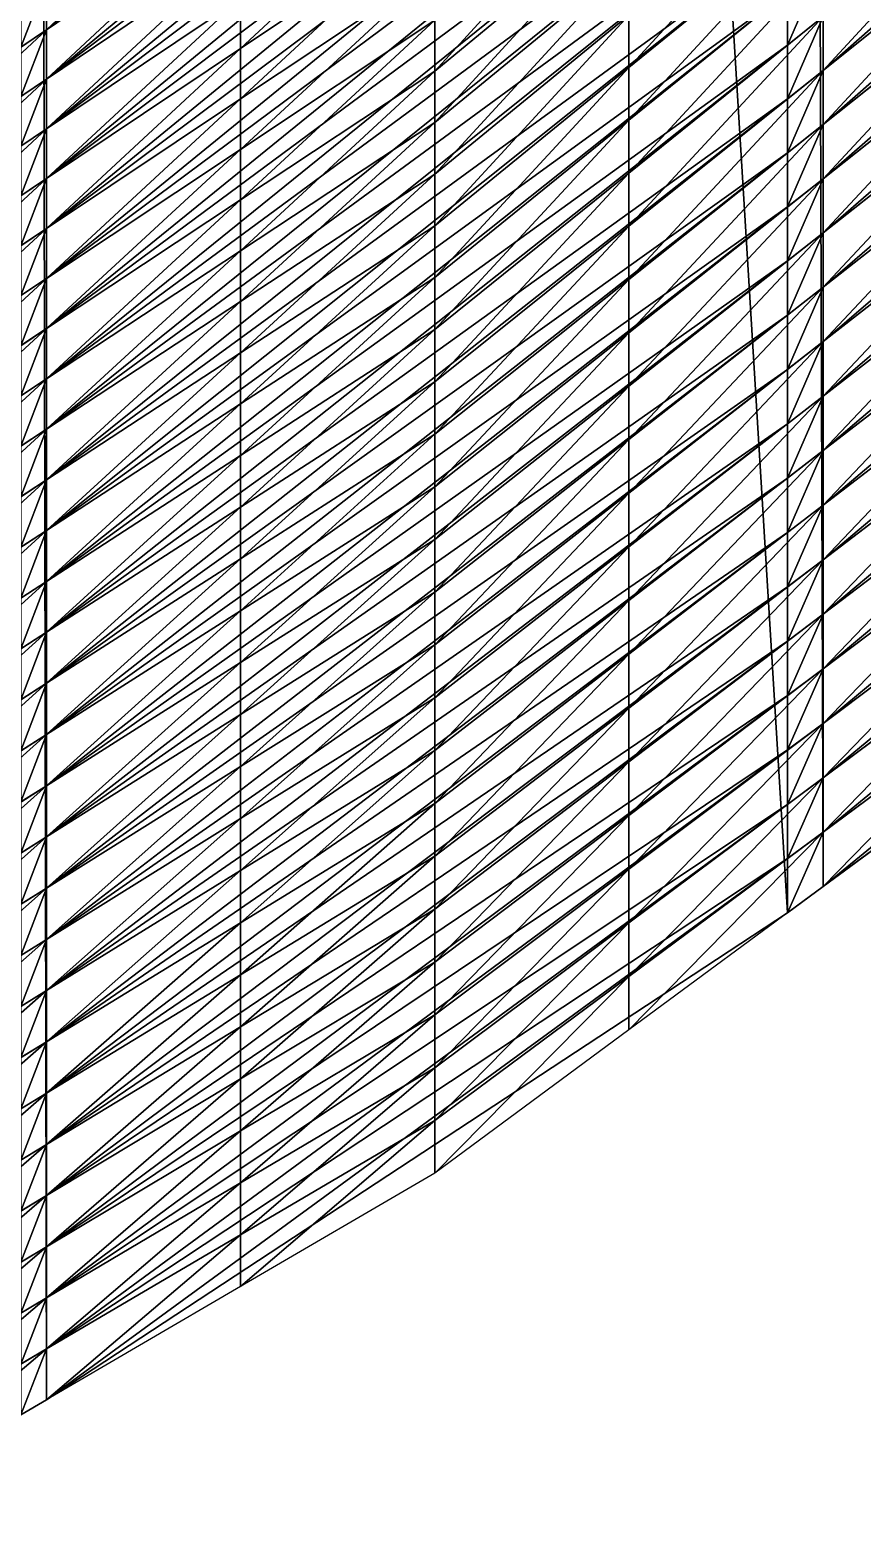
# Model space of a CAD drawing. Header units: metres. Extents: x -3 to 177, y -14 to 14.
# Drawn here: x 167.139 to 168.292, y -8.875 to -6.821 of the extents above; entities that cross this region are included whole.
import ezdxf

# ---------------------------------------------------------------- set-up
doc = ezdxf.new("R2010")
doc.units = ezdxf.units.M
doc.layers.add('FORE_PEAK', color=7, linetype='Continuous', true_color=0x74a6a7)
doc.layers.add('HULL', color=7, linetype='Continuous', true_color=0x528ba5)

msp = doc.modelspace()

# ---------------------------------------------------------------- linework, layer by layer
at = {"layer": 'FORE_PEAK'}
for points in [[(167.1269, 8.7388, 14.8237), (167.1269, -8.7388, 14.8237), (167.1625, -8.718, 14.8245)], [(167.1269, 8.7388, 14.8237), (167.1625, -8.718, 14.8245), (167.1625, 8.718, 14.8245)], [(167.1625, 8.718, 14.8245), (167.1625, -8.718, 14.8245), (168.1884, -8.0435, 14.8513)], [(167.1625, 8.718, 14.8245), (168.1884, -8.0435, 14.8513), (168.1884, 8.0435, 14.8513)], [(168.1884, 8.0435, 14.8513), (168.1884, -8.0435, 14.8513), (168.2375, -8.0072, 14.8527)], [(168.1884, 8.0435, 14.8513), (168.2375, -8.0072, 14.8527), (168.2375, 8.0072, 14.8527)], [(168.2375, 8.0072, 14.8527), (168.2375, -8.0072, 14.8527), (169.2498, -7.26, 14.8824)], [(168.2375, 8.0072, 14.8527), (169.2498, -7.26, 14.8824), (169.2498, 7.26, 14.8824)], [(167.1625, -6.8209, 11.2741), (167.1625, -6.7525, 11.1416), (168.1884, -5.9673, 11.3196)], [(167.1625, -6.8209, 11.2741), (168.1884, -5.9673, 11.3196), (168.1884, -6.0395, 11.4469)], [(168.2375, -6.8773, 12.9732), (168.2375, -6.8027, 12.8475), (169.2498, -5.9865, 12.9641)], [(168.2375, -6.8773, 12.9732), (169.2498, -5.9865, 12.9641), (169.2498, -6.0654, 13.0844)], [(167.1625, -6.8895, 11.4065), (167.1625, -6.8209, 11.2741), (168.1884, -6.0395, 11.4469)], [(167.1625, -6.8895, 11.4065), (168.1884, -6.0395, 11.4469), (168.1884, -6.1117, 11.5741)], [(168.2375, -6.9521, 13.0989), (168.2375, -6.8773, 12.9732), (169.2498, -6.0654, 13.0844)], [(168.2375, -6.9521, 13.0989), (169.2498, -6.0654, 13.0844), (169.2498, -6.1444, 13.2048)], [(167.1625, -6.9582, 11.5389), (167.1625, -6.8895, 11.4065), (168.1884, -6.1117, 11.5741)], [(167.1625, -6.9582, 11.5389), (168.1884, -6.1117, 11.5741), (168.1884, -6.184, 11.7013)], [(168.2375, -7.0271, 13.2244), (168.2375, -6.9521, 13.0989), (169.2498, -6.1444, 13.2048)], [(168.2375, -7.0271, 13.2244), (169.2498, -6.1444, 13.2048), (169.2498, -6.2235, 13.325)], [(167.1625, -7.027, 11.6712), (167.1625, -6.9582, 11.5389), (168.1884, -6.184, 11.7013)], [(167.1625, -7.027, 11.6712), (168.1884, -6.184, 11.7013), (168.1884, -6.2563, 11.8285)], [(168.2375, -7.1022, 13.3498), (168.2375, -7.0271, 13.2244), (169.2498, -6.2235, 13.325)], [(168.2375, -7.1022, 13.3498), (169.2498, -6.2235, 13.325), (169.2498, -6.303, 13.445)], [(167.1625, -7.0961, 11.8033), (167.1625, -7.027, 11.6712), (168.1884, -6.2563, 11.8285)], [(167.1625, -7.0961, 11.8033), (168.1884, -6.2563, 11.8285), (168.1884, -6.3288, 11.9556)], [(168.2375, -7.1774, 13.4752), (168.2375, -7.1022, 13.3498), (169.2498, -6.303, 13.445)], [(168.2375, -7.1774, 13.4752), (169.2498, -6.303, 13.445), (169.2498, -6.3824, 13.5649)], [(167.1625, -7.1653, 11.9355), (167.1625, -7.0961, 11.8033), (168.1884, -6.3288, 11.9556)], [(167.1625, -7.1653, 11.9355), (168.1884, -6.3288, 11.9556), (168.1884, -6.4014, 12.0826)], [(168.2375, -7.2527, 13.6005), (168.2375, -7.1774, 13.4752), (169.2498, -6.3824, 13.5649)], [(168.2375, -7.2527, 13.6005), (169.2498, -6.3824, 13.5649), (169.2498, -6.462, 13.6849)], [(167.1625, -7.2347, 12.0674), (167.1625, -7.1653, 11.9355), (168.1884, -6.4014, 12.0826)], [(167.1625, -7.2347, 12.0674), (168.1884, -6.4014, 12.0826), (168.1884, -6.4743, 12.2095)], [(168.2375, -7.3282, 13.7257), (168.2375, -7.2527, 13.6005), (169.2498, -6.462, 13.6849)], [(168.2375, -7.3282, 13.7257), (169.2498, -6.462, 13.6849), (169.2498, -6.5417, 13.8047)], [(167.1625, -7.3043, 12.1993), (167.1625, -7.2347, 12.0674), (168.1884, -6.4743, 12.2095)], [(167.1625, -7.3043, 12.1993), (168.1884, -6.4743, 12.2095), (168.1884, -6.5473, 12.3363)], [(167.1625, -7.374, 12.3311), (167.1625, -7.3043, 12.1993), (168.1884, -6.5473, 12.3363)], [(167.1625, -7.374, 12.3311), (168.1884, -6.5473, 12.3363), (168.1884, -6.6207, 12.4629)], [(168.2375, -7.4036, 13.8509), (168.2375, -7.3282, 13.7257), (169.2498, -6.5417, 13.8047)], [(168.2375, -7.4036, 13.8509), (169.2498, -6.5417, 13.8047), (169.2498, -6.6215, 13.9245)], [(167.1625, -7.4441, 12.4628), (167.1625, -7.374, 12.3311), (168.1884, -6.6207, 12.4629)], [(167.1625, -7.4441, 12.4628), (168.1884, -6.6207, 12.4629), (168.1884, -6.6944, 12.5893)], [(168.2375, -7.4791, 13.9761), (168.2375, -7.4036, 13.8509), (169.2498, -6.6215, 13.9245)], [(168.2375, -7.4791, 13.9761), (169.2498, -6.6215, 13.9245), (169.2498, -6.7013, 14.0442)], [(167.1625, -7.5142, 12.5944), (167.1625, -7.4441, 12.4628), (168.1884, -6.6944, 12.5893)], [(167.1625, -7.5142, 12.5944), (168.1884, -6.6944, 12.5893), (168.1884, -6.7682, 12.7157)], [(168.2375, -7.5547, 14.1013), (168.2375, -7.4791, 13.9761), (169.2498, -6.7013, 14.0442)], [(168.2375, -7.5547, 14.1013), (169.2498, -6.7013, 14.0442), (169.2498, -6.7812, 14.1639)], [(168.1884, -6.8423, 12.8418), (168.1884, -6.7682, 12.7157), (168.2375, -6.7283, 12.7216)], [(168.1884, -6.8423, 12.8418), (168.2375, -6.7283, 12.7216), (168.2375, -6.8027, 12.8475)], [(167.1269, -6.845, 11.2683), (167.1269, -6.7767, 11.1356), (167.1625, -6.7525, 11.1416)], [(167.1269, -6.845, 11.2683), (167.1625, -6.7525, 11.1416), (167.1625, -6.8209, 11.2741)], [(167.1625, -7.5846, 12.7258), (167.1625, -7.5142, 12.5944), (168.1884, -6.7682, 12.7157)], [(167.1625, -7.5846, 12.7258), (168.1884, -6.7682, 12.7157), (168.1884, -6.8423, 12.8418)], [(168.2375, -7.6302, 14.2265), (168.2375, -7.5547, 14.1013), (169.2498, -6.7812, 14.1639)], [(168.2375, -7.6302, 14.2265), (169.2498, -6.7812, 14.1639), (169.2498, -6.8611, 14.2836)], [(168.1884, -6.9167, 12.9678), (168.1884, -6.8423, 12.8418), (168.2375, -6.8027, 12.8475)], [(168.1884, -6.9167, 12.9678), (168.2375, -6.8027, 12.8475), (168.2375, -6.8773, 12.9732)], [(167.1269, -6.9135, 11.4009), (167.1269, -6.845, 11.2683), (167.1625, -6.8209, 11.2741)], [(167.1269, -6.9135, 11.4009), (167.1625, -6.8209, 11.2741), (167.1625, -6.8895, 11.4065)], [(167.1625, -7.6551, 12.8572), (167.1625, -7.5846, 12.7258), (168.1884, -6.8423, 12.8418)], [(167.1625, -7.6551, 12.8572), (168.1884, -6.8423, 12.8418), (168.1884, -6.9167, 12.9678)], [(168.2375, -7.7057, 14.3517), (168.2375, -7.6302, 14.2265), (169.2498, -6.8611, 14.2836)], [(168.2375, -7.7057, 14.3517), (169.2498, -6.8611, 14.2836), (169.2498, -6.941, 14.4033)], [(168.1884, -6.9913, 13.0937), (168.1884, -6.9167, 12.9678), (168.2375, -6.8773, 12.9732)], [(168.1884, -6.9913, 13.0937), (168.2375, -6.8773, 12.9732), (168.2375, -6.9521, 13.0989)], [(167.1269, -6.9821, 11.5334), (167.1269, -6.9135, 11.4009), (167.1625, -6.8895, 11.4065)], [(167.1269, -6.9821, 11.5334), (167.1625, -6.8895, 11.4065), (167.1625, -6.9582, 11.5389)], [(167.1625, -7.7258, 12.9885), (167.1625, -7.6551, 12.8572), (168.1884, -6.9167, 12.9678)], [(167.1625, -7.7258, 12.9885), (168.1884, -6.9167, 12.9678), (168.1884, -6.9913, 13.0937)], [(168.2375, -7.7812, 14.4769), (168.2375, -7.7057, 14.3517), (169.2498, -6.941, 14.4033)], [(168.2375, -7.7812, 14.4769), (169.2498, -6.941, 14.4033), (169.2498, -7.0209, 14.523)], [(167.1269, -7.0509, 11.6658), (167.1269, -6.9821, 11.5334), (167.1625, -6.9582, 11.5389)], [(167.1269, -7.0509, 11.6658), (167.1625, -6.9582, 11.5389), (167.1625, -7.027, 11.6712)], [(168.1884, -7.0661, 13.2195), (168.1884, -6.9913, 13.0937), (168.2375, -6.9521, 13.0989)], [(168.1884, -7.0661, 13.2195), (168.2375, -6.9521, 13.0989), (168.2375, -7.0271, 13.2244)], [(167.1625, -7.7967, 13.1196), (167.1625, -7.7258, 12.9885), (168.1884, -6.9913, 13.0937)], [(167.1625, -7.7967, 13.1196), (168.1884, -6.9913, 13.0937), (168.1884, -7.0661, 13.2195)], [(168.2375, -7.8567, 14.6021), (168.2375, -7.7812, 14.4769), (169.2498, -7.0209, 14.523)], [(168.2375, -7.8567, 14.6021), (169.2498, -7.0209, 14.523), (169.2498, -7.1008, 14.6427)], [(167.1269, -7.1199, 11.7982), (167.1269, -7.0509, 11.6658), (167.1625, -7.027, 11.6712)], [(167.1269, -7.1199, 11.7982), (167.1625, -7.027, 11.6712), (167.1625, -7.0961, 11.8033)], [(168.1884, -7.141, 13.3452), (168.1884, -7.0661, 13.2195), (168.2375, -7.0271, 13.2244)], [(168.1884, -7.141, 13.3452), (168.2375, -7.0271, 13.2244), (168.2375, -7.1022, 13.3498)], [(167.1625, -7.8676, 13.2508), (167.1625, -7.7967, 13.1196), (168.1884, -7.0661, 13.2195)], [(167.1625, -7.8676, 13.2508), (168.1884, -7.0661, 13.2195), (168.1884, -7.141, 13.3452)], [(167.1269, -7.189, 11.9305), (167.1269, -7.1199, 11.7982), (167.1625, -7.0961, 11.8033)], [(167.1269, -7.189, 11.9305), (167.1625, -7.0961, 11.8033), (167.1625, -7.1653, 11.9355)], [(168.1884, -7.216, 13.4708), (168.1884, -7.141, 13.3452), (168.2375, -7.1022, 13.3498)], [(168.1884, -7.216, 13.4708), (168.2375, -7.1022, 13.3498), (168.2375, -7.1774, 13.4752)], [(168.2375, -7.932, 14.7274), (168.2375, -7.8567, 14.6021), (169.2498, -7.1008, 14.6427)], [(168.2375, -7.932, 14.7274), (169.2498, -7.1008, 14.6427), (169.2498, -7.1804, 14.7625)], [(167.1625, -7.9384, 13.382), (167.1625, -7.8676, 13.2508), (168.1884, -7.141, 13.3452)], [(167.1625, -7.9384, 13.382), (168.1884, -7.141, 13.3452), (168.1884, -7.216, 13.4708)], [(167.1269, -7.2583, 12.0626), (167.1269, -7.189, 11.9305), (167.1625, -7.1653, 11.9355)], [(167.1269, -7.2583, 12.0626), (167.1625, -7.1653, 11.9355), (167.1625, -7.2347, 12.0674)], [(168.1884, -7.2911, 13.5964), (168.1884, -7.216, 13.4708), (168.2375, -7.1774, 13.4752)], [(168.1884, -7.2911, 13.5964), (168.2375, -7.1774, 13.4752), (168.2375, -7.2527, 13.6005)], [(168.2375, -8.0072, 14.8527), (168.2375, -7.932, 14.7274), (169.2498, -7.1804, 14.7625)], [(168.2375, -8.0072, 14.8527), (169.2498, -7.1804, 14.7625), (169.2498, -7.26, 14.8824)], [(167.1625, -8.0094, 13.5131), (167.1625, -7.9384, 13.382), (168.1884, -7.216, 13.4708)], [(167.1625, -8.0094, 13.5131), (168.1884, -7.216, 13.4708), (168.1884, -7.2911, 13.5964)], [(167.1269, -7.3278, 12.1947), (167.1269, -7.2583, 12.0626), (167.1625, -7.2347, 12.0674)], [(167.1269, -7.3278, 12.1947), (167.1625, -7.2347, 12.0674), (167.1625, -7.3043, 12.1993)], [(168.1884, -7.3663, 13.7219), (168.1884, -7.2911, 13.5964), (168.2375, -7.2527, 13.6005)], [(168.1884, -7.3663, 13.7219), (168.2375, -7.2527, 13.6005), (168.2375, -7.3282, 13.7257)], [(167.1625, -8.0803, 13.6442), (167.1625, -8.0094, 13.5131), (168.1884, -7.2911, 13.5964)], [(167.1625, -8.0803, 13.6442), (168.1884, -7.2911, 13.5964), (168.1884, -7.3663, 13.7219)], [(167.1269, -7.3975, 12.3266), (167.1269, -7.3278, 12.1947), (167.1625, -7.3043, 12.1993)], [(167.1269, -7.3975, 12.3266), (167.1625, -7.3043, 12.1993), (167.1625, -7.374, 12.3311)], [(168.1884, -7.4416, 13.8474), (168.1884, -7.3663, 13.7219), (168.2375, -7.3282, 13.7257)], [(168.1884, -7.4416, 13.8474), (168.2375, -7.3282, 13.7257), (168.2375, -7.4036, 13.8509)], [(167.1269, -7.4674, 12.4584), (167.1269, -7.3975, 12.3266), (167.1625, -7.374, 12.3311)], [(167.1269, -7.4674, 12.4584), (167.1625, -7.374, 12.3311), (167.1625, -7.4441, 12.4628)], [(167.1625, -8.1513, 13.7752), (167.1625, -8.0803, 13.6442), (168.1884, -7.3663, 13.7219)], [(167.1625, -8.1513, 13.7752), (168.1884, -7.3663, 13.7219), (168.1884, -7.4416, 13.8474)], [(168.1884, -7.5169, 13.9728), (168.1884, -7.4416, 13.8474), (168.2375, -7.4036, 13.8509)], [(168.1884, -7.5169, 13.9728), (168.2375, -7.4036, 13.8509), (168.2375, -7.4791, 13.9761)], [(167.1269, -7.5373, 12.5903), (167.1269, -7.4674, 12.4584), (167.1625, -7.4441, 12.4628)], [(167.1269, -7.5373, 12.5903), (167.1625, -7.4441, 12.4628), (167.1625, -7.5142, 12.5944)], [(167.1625, -8.2223, 13.9063), (167.1625, -8.1513, 13.7752), (168.1884, -7.4416, 13.8474)], [(167.1625, -8.2223, 13.9063), (168.1884, -7.4416, 13.8474), (168.1884, -7.5169, 13.9728)], [(168.1884, -7.5922, 14.0983), (168.1884, -7.5169, 13.9728), (168.2375, -7.4791, 13.9761)], [(168.1884, -7.5922, 14.0983), (168.2375, -7.4791, 13.9761), (168.2375, -7.5547, 14.1013)], [(167.1269, -7.6077, 12.7219), (167.1269, -7.5373, 12.5903), (167.1625, -7.5142, 12.5944)], [(167.1269, -7.6077, 12.7219), (167.1625, -7.5142, 12.5944), (167.1625, -7.5846, 12.7258)], [(167.1625, -8.2933, 14.0374), (167.1625, -8.2223, 13.9063), (168.1884, -7.5169, 13.9728)], [(167.1625, -8.2933, 14.0374), (168.1884, -7.5169, 13.9728), (168.1884, -7.5922, 14.0983)], [(168.1884, -7.6675, 14.2237), (168.1884, -7.5922, 14.0983), (168.2375, -7.5547, 14.1013)], [(168.1884, -7.6675, 14.2237), (168.2375, -7.5547, 14.1013), (168.2375, -7.6302, 14.2265)], [(167.1269, -7.6781, 12.8534), (167.1269, -7.6077, 12.7219), (167.1625, -7.5846, 12.7258)], [(167.1269, -7.6781, 12.8534), (167.1625, -7.5846, 12.7258), (167.1625, -7.6551, 12.8572)], [(167.1625, -8.3642, 14.1685), (167.1625, -8.2933, 14.0374), (168.1884, -7.5922, 14.0983)], [(167.1625, -8.3642, 14.1685), (168.1884, -7.5922, 14.0983), (168.1884, -7.6675, 14.2237)], [(168.1884, -7.7428, 14.3492), (168.1884, -7.6675, 14.2237), (168.2375, -7.6302, 14.2265)], [(168.1884, -7.7428, 14.3492), (168.2375, -7.6302, 14.2265), (168.2375, -7.7057, 14.3517)], [(167.1269, -7.7486, 12.9849), (167.1269, -7.6781, 12.8534), (167.1625, -7.6551, 12.8572)], [(167.1269, -7.7486, 12.9849), (167.1625, -7.6551, 12.8572), (167.1625, -7.7258, 12.9885)], [(167.1625, -8.4351, 14.2997), (167.1625, -8.3642, 14.1685), (168.1884, -7.6675, 14.2237)], [(167.1625, -8.4351, 14.2997), (168.1884, -7.6675, 14.2237), (168.1884, -7.7428, 14.3492)], [(168.1884, -7.8181, 14.4746), (168.1884, -7.7428, 14.3492), (168.2375, -7.7057, 14.3517)], [(168.1884, -7.8181, 14.4746), (168.2375, -7.7057, 14.3517), (168.2375, -7.7812, 14.4769)], [(167.1269, -7.8194, 13.1162), (167.1269, -7.7486, 12.9849), (167.1625, -7.7258, 12.9885)], [(167.1269, -7.8194, 13.1162), (167.1625, -7.7258, 12.9885), (167.1625, -7.7967, 13.1196)], [(167.1625, -8.506, 14.4308), (167.1625, -8.4351, 14.2997), (168.1884, -7.7428, 14.3492)], [(167.1625, -8.506, 14.4308), (168.1884, -7.7428, 14.3492), (168.1884, -7.8181, 14.4746)], [(168.1884, -7.8934, 14.6001), (168.1884, -7.8181, 14.4746), (168.2375, -7.7812, 14.4769)], [(168.1884, -7.8934, 14.6001), (168.2375, -7.7812, 14.4769), (168.2375, -7.8567, 14.6021)], [(167.1269, -7.8901, 13.2476), (167.1269, -7.8194, 13.1162), (167.1625, -7.7967, 13.1196)], [(167.1269, -7.8901, 13.2476), (167.1625, -7.7967, 13.1196), (167.1625, -7.8676, 13.2508)], [(167.1625, -8.5768, 14.5619), (167.1625, -8.506, 14.4308), (168.1884, -7.8181, 14.4746)], [(167.1625, -8.5768, 14.5619), (168.1884, -7.8181, 14.4746), (168.1884, -7.8934, 14.6001)], [(167.1269, -7.9608, 13.379), (167.1269, -7.8901, 13.2476), (167.1625, -7.8676, 13.2508)], [(167.1269, -7.9608, 13.379), (167.1625, -7.8676, 13.2508), (167.1625, -7.9384, 13.382)], [(168.1884, -7.9684, 14.7257), (168.1884, -7.8934, 14.6001), (168.2375, -7.8567, 14.6021)], [(168.1884, -7.9684, 14.7257), (168.2375, -7.8567, 14.6021), (168.2375, -7.932, 14.7274)], [(167.1625, -8.6474, 14.6932), (167.1625, -8.5768, 14.5619), (168.1884, -7.8934, 14.6001)], [(167.1625, -8.6474, 14.6932), (168.1884, -7.8934, 14.6001), (168.1884, -7.9684, 14.7257)], [(167.1269, -8.0317, 13.5102), (167.1269, -7.9608, 13.379), (167.1625, -7.9384, 13.382)], [(167.1269, -8.0317, 13.5102), (167.1625, -7.9384, 13.382), (167.1625, -8.0094, 13.5131)], [(168.1884, -8.0435, 14.8513), (168.1884, -7.9684, 14.7257), (168.2375, -7.932, 14.7274)], [(168.1884, -8.0435, 14.8513), (168.2375, -7.932, 14.7274), (168.2375, -8.0072, 14.8527)], [(167.1625, -8.718, 14.8245), (167.1625, -8.6474, 14.6932), (168.1884, -7.9684, 14.7257)], [(167.1625, -8.718, 14.8245), (168.1884, -7.9684, 14.7257), (168.1884, -8.0435, 14.8513)], [(167.1269, -8.1025, 13.6415), (167.1269, -8.0317, 13.5102), (167.1625, -8.0094, 13.5131)], [(167.1269, -8.1025, 13.6415), (167.1625, -8.0094, 13.5131), (167.1625, -8.0803, 13.6442)], [(167.1269, -8.1733, 13.7728), (167.1269, -8.1025, 13.6415), (167.1625, -8.0803, 13.6442)], [(167.1269, -8.1733, 13.7728), (167.1625, -8.0803, 13.6442), (167.1625, -8.1513, 13.7752)], [(167.1269, -8.2441, 13.9041), (167.1269, -8.1733, 13.7728), (167.1625, -8.1513, 13.7752)], [(167.1269, -8.2441, 13.9041), (167.1625, -8.1513, 13.7752), (167.1625, -8.2223, 13.9063)], [(167.1269, -8.315, 14.0354), (167.1269, -8.2441, 13.9041), (167.1625, -8.2223, 13.9063)], [(167.1269, -8.315, 14.0354), (167.1625, -8.2223, 13.9063), (167.1625, -8.2933, 14.0374)], [(167.1269, -8.3858, 14.1667), (167.1269, -8.315, 14.0354), (167.1625, -8.2933, 14.0374)], [(167.1269, -8.3858, 14.1667), (167.1625, -8.2933, 14.0374), (167.1625, -8.3642, 14.1685)], [(167.1269, -8.4565, 14.298), (167.1269, -8.3858, 14.1667), (167.1625, -8.3642, 14.1685)], [(167.1269, -8.4565, 14.298), (167.1625, -8.3642, 14.1685), (167.1625, -8.4351, 14.2997)], [(167.1269, -8.5272, 14.4294), (167.1269, -8.4565, 14.298), (167.1625, -8.4351, 14.2997)], [(167.1269, -8.5272, 14.4294), (167.1625, -8.4351, 14.2997), (167.1625, -8.506, 14.4308)], [(167.1269, -8.5979, 14.5607), (167.1269, -8.5272, 14.4294), (167.1625, -8.506, 14.4308)], [(167.1269, -8.5979, 14.5607), (167.1625, -8.506, 14.4308), (167.1625, -8.5768, 14.5619)], [(167.1269, -8.6683, 14.6922), (167.1269, -8.5979, 14.5607), (167.1625, -8.5768, 14.5619)], [(167.1269, -8.6683, 14.6922), (167.1625, -8.5768, 14.5619), (167.1625, -8.6474, 14.6932)], [(167.1269, -8.7388, 14.8237), (167.1269, -8.6683, 14.6922), (167.1625, -8.6474, 14.6932)], [(167.1269, -8.7388, 14.8237), (167.1625, -8.6474, 14.6932), (167.1625, -8.718, 14.8245)]]:
    msp.add_3dface(points, dxfattribs=at)
at = {"layer": 'HULL'}
for points in [[(167.1625, -6.8209, 11.2741), (167.1625, -6.7525, 11.1416), (167.4312, -6.5696, 11.1869)], [(167.1625, -6.8209, 11.2741), (167.4312, -6.5696, 11.1869), (167.4312, -6.6388, 11.3181)], [(167.7, -6.8784, 12.1404), (167.7, -6.8077, 12.0109), (167.9687, -6.5841, 12.0504)], [(167.7, -6.8784, 12.1404), (167.9687, -6.5841, 12.0504), (167.9687, -6.656, 12.1784)], [(167.9687, -6.8733, 12.5617), (167.9687, -6.8005, 12.4341), (168.2375, -6.5804, 12.4693)], [(167.9687, -6.8733, 12.5617), (168.2375, -6.5804, 12.4693), (168.2375, -6.6544, 12.5955)], [(168.2375, -6.8773, 12.9732), (168.2375, -6.8027, 12.8475), (168.5062, -6.586, 12.8784)], [(168.2375, -6.8773, 12.9732), (168.5062, -6.586, 12.8784), (168.5062, -6.6618, 13.0027)], [(167.4312, -6.847, 11.7113), (167.4312, -6.7775, 11.5803), (167.7, -6.5968, 11.6217)], [(167.4312, -6.847, 11.7113), (167.7, -6.5968, 11.6217), (167.7, -6.6669, 11.7515)], [(166.8938, -6.8677, 10.9625), (166.8938, -6.8004, 10.8286), (167.1625, -6.616, 10.8764)], [(166.8938, -6.8677, 10.9625), (167.1625, -6.616, 10.8764), (167.1625, -6.6842, 11.0091)], [(167.1625, -6.8895, 11.4065), (167.1625, -6.8209, 11.2741), (167.4312, -6.6388, 11.3181)], [(167.1625, -6.8895, 11.4065), (167.4312, -6.6388, 11.3181), (167.4312, -6.7081, 11.4492)], [(167.9687, -6.9461, 12.6892), (167.9687, -6.8733, 12.5617), (168.2375, -6.6544, 12.5955)], [(167.9687, -6.9461, 12.6892), (168.2375, -6.6544, 12.5955), (168.2375, -6.7283, 12.7216)], [(167.4312, -6.9167, 11.8423), (167.4312, -6.847, 11.7113), (167.7, -6.6669, 11.7515)], [(167.4312, -6.9167, 11.8423), (167.7, -6.6669, 11.7515), (167.7, -6.7373, 11.8812)], [(167.7, -6.9493, 12.2697), (167.7, -6.8784, 12.1404), (167.9687, -6.656, 12.1784)], [(167.7, -6.9493, 12.2697), (167.9687, -6.656, 12.1784), (167.9687, -6.7281, 12.3064)], [(168.2375, -6.9521, 13.0989), (168.2375, -6.8773, 12.9732), (168.5062, -6.6618, 13.0027)], [(168.2375, -6.9521, 13.0989), (168.5062, -6.6618, 13.0027), (168.5062, -6.7377, 13.127)], [(166.8938, -6.9353, 11.0964), (166.8938, -6.8677, 10.9625), (167.1625, -6.6842, 11.0091)], [(166.8938, -6.9353, 11.0964), (167.1625, -6.6842, 11.0091), (167.1625, -6.7525, 11.1416)], [(167.1625, -6.9582, 11.5389), (167.1625, -6.8895, 11.4065), (167.4312, -6.7081, 11.4492)], [(167.1625, -6.9582, 11.5389), (167.4312, -6.7081, 11.4492), (167.4312, -6.7775, 11.5803)], [(167.4312, -6.9865, 11.9732), (167.4312, -6.9167, 11.8423), (167.7, -6.7373, 11.8812)], [(167.4312, -6.9865, 11.9732), (167.7, -6.7373, 11.8812), (167.7, -6.8077, 12.0109)], [(167.7, -7.0206, 12.3989), (167.7, -6.9493, 12.2697), (167.9687, -6.7281, 12.3064)], [(167.7, -7.0206, 12.3989), (167.9687, -6.7281, 12.3064), (167.9687, -6.8005, 12.4341)], [(167.9687, -7.0194, 12.8165), (167.9687, -6.9461, 12.6892), (168.2375, -6.7283, 12.7216)], [(167.9687, -7.0194, 12.8165), (168.2375, -6.7283, 12.7216), (168.2375, -6.8027, 12.8475)], [(168.2375, -7.0271, 13.2244), (168.2375, -6.9521, 13.0989), (168.5062, -6.7377, 13.127)], [(168.2375, -7.0271, 13.2244), (168.5062, -6.7377, 13.127), (168.5062, -6.8138, 13.2511)], [(166.8938, -7.003, 11.2302), (166.8938, -6.9353, 11.0964), (167.1625, -6.7525, 11.1416)], [(166.8938, -7.003, 11.2302), (167.1625, -6.7525, 11.1416), (167.1625, -6.8209, 11.2741)], [(167.1625, -7.027, 11.6712), (167.1625, -6.9582, 11.5389), (167.4312, -6.7775, 11.5803)], [(167.1625, -7.027, 11.6712), (167.4312, -6.7775, 11.5803), (167.4312, -6.847, 11.7113)], [(167.4312, -7.0565, 12.1039), (167.4312, -6.9865, 11.9732), (167.7, -6.8077, 12.0109)], [(167.4312, -7.0565, 12.1039), (167.7, -6.8077, 12.0109), (167.7, -6.8784, 12.1404)], [(167.7, -7.0922, 12.5279), (167.7, -7.0206, 12.3989), (167.9687, -6.8005, 12.4341)], [(167.7, -7.0922, 12.5279), (167.9687, -6.8005, 12.4341), (167.9687, -6.8733, 12.5617)], [(167.9687, -7.0929, 12.9437), (167.9687, -7.0194, 12.8165), (168.2375, -6.8027, 12.8475)], [(167.9687, -7.0929, 12.9437), (168.2375, -6.8027, 12.8475), (168.2375, -6.8773, 12.9732)], [(168.2375, -7.1022, 13.3498), (168.2375, -7.0271, 13.2244), (168.5062, -6.8138, 13.2511)], [(168.2375, -7.1022, 13.3498), (168.5062, -6.8138, 13.2511), (168.5062, -6.89, 13.375)], [(166.8938, -7.0708, 11.3638), (166.8938, -7.003, 11.2302), (167.1625, -6.8209, 11.2741)], [(166.8938, -7.0708, 11.3638), (167.1625, -6.8209, 11.2741), (167.1625, -6.8895, 11.4065)], [(167.1625, -7.0961, 11.8033), (167.1625, -7.027, 11.6712), (167.4312, -6.847, 11.7113)], [(167.1625, -7.0961, 11.8033), (167.4312, -6.847, 11.7113), (167.4312, -6.9167, 11.8423)], [(167.4312, -7.1268, 12.2345), (167.4312, -7.0565, 12.1039), (167.7, -6.8784, 12.1404)], [(167.4312, -7.1268, 12.2345), (167.7, -6.8784, 12.1404), (167.7, -6.9493, 12.2697)], [(167.7, -7.1639, 12.6569), (167.7, -7.0922, 12.5279), (167.9687, -6.8733, 12.5617)], [(167.7, -7.1639, 12.6569), (167.9687, -6.8733, 12.5617), (167.9687, -6.9461, 12.6892)], [(167.9687, -7.1665, 13.0707), (167.9687, -7.0929, 12.9437), (168.2375, -6.8773, 12.9732)], [(167.9687, -7.1665, 13.0707), (168.2375, -6.8773, 12.9732), (168.2375, -6.9521, 13.0989)], [(166.8938, -7.1389, 11.4974), (166.8938, -7.0708, 11.3638), (167.1625, -6.8895, 11.4065)], [(166.8938, -7.1389, 11.4974), (167.1625, -6.8895, 11.4065), (167.1625, -6.9582, 11.5389)], [(168.2375, -7.1774, 13.4752), (168.2375, -7.1022, 13.3498), (168.5062, -6.89, 13.375)], [(168.2375, -7.1774, 13.4752), (168.5062, -6.89, 13.375), (168.5062, -6.9663, 13.499)], [(167.1625, -7.1653, 11.9355), (167.1625, -7.0961, 11.8033), (167.4312, -6.9167, 11.8423)], [(167.1625, -7.1653, 11.9355), (167.4312, -6.9167, 11.8423), (167.4312, -6.9865, 11.9732)], [(166.8938, -7.2071, 11.631), (166.8938, -7.1389, 11.4974), (167.1625, -6.9582, 11.5389)], [(166.8938, -7.2071, 11.631), (167.1625, -6.9582, 11.5389), (167.1625, -7.027, 11.6712)], [(167.4312, -7.1973, 12.365), (167.4312, -7.1268, 12.2345), (167.7, -6.9493, 12.2697)], [(167.4312, -7.1973, 12.365), (167.7, -6.9493, 12.2697), (167.7, -7.0206, 12.3989)], [(167.7, -7.2361, 12.7855), (167.7, -7.1639, 12.6569), (167.9687, -6.9461, 12.6892)], [(167.7, -7.2361, 12.7855), (167.9687, -6.9461, 12.6892), (167.9687, -7.0194, 12.8165)], [(167.9687, -7.2404, 13.1976), (167.9687, -7.1665, 13.0707), (168.2375, -6.9521, 13.0989)], [(167.9687, -7.2404, 13.1976), (168.2375, -6.9521, 13.0989), (168.2375, -7.0271, 13.2244)], [(168.2375, -7.2527, 13.6005), (168.2375, -7.1774, 13.4752), (168.5062, -6.9663, 13.499)], [(168.2375, -7.2527, 13.6005), (168.5062, -6.9663, 13.499), (168.5062, -7.0428, 13.6229)], [(167.1625, -7.2347, 12.0674), (167.1625, -7.1653, 11.9355), (167.4312, -6.9865, 11.9732)], [(167.1625, -7.2347, 12.0674), (167.4312, -6.9865, 11.9732), (167.4312, -7.0565, 12.1039)], [(167.4312, -7.2682, 12.4953), (167.4312, -7.1973, 12.365), (167.7, -7.0206, 12.3989)], [(167.4312, -7.2682, 12.4953), (167.7, -7.0206, 12.3989), (167.7, -7.0922, 12.5279)], [(167.7, -7.3084, 12.9141), (167.7, -7.2361, 12.7855), (167.9687, -7.0194, 12.8165)], [(167.7, -7.3084, 12.9141), (167.9687, -7.0194, 12.8165), (167.9687, -7.0929, 12.9437)], [(166.8938, -7.2756, 11.7644), (166.8938, -7.2071, 11.631), (167.1625, -7.027, 11.6712)], [(166.8938, -7.2756, 11.7644), (167.1625, -7.027, 11.6712), (167.1625, -7.0961, 11.8033)], [(167.9687, -7.3144, 13.3245), (167.9687, -7.2404, 13.1976), (168.2375, -7.0271, 13.2244)], [(167.9687, -7.3144, 13.3245), (168.2375, -7.0271, 13.2244), (168.2375, -7.1022, 13.3498)], [(168.2375, -7.3282, 13.7257), (168.2375, -7.2527, 13.6005), (168.5062, -7.0428, 13.6229)], [(168.2375, -7.3282, 13.7257), (168.5062, -7.0428, 13.6229), (168.5062, -7.1194, 13.7467)], [(167.1625, -7.3043, 12.1993), (167.1625, -7.2347, 12.0674), (167.4312, -7.0565, 12.1039)], [(167.1625, -7.3043, 12.1993), (167.4312, -7.0565, 12.1039), (167.4312, -7.1268, 12.2345)], [(166.8938, -7.3441, 11.8977), (166.8938, -7.2756, 11.7644), (167.1625, -7.0961, 11.8033)], [(166.8938, -7.3441, 11.8977), (167.1625, -7.0961, 11.8033), (167.1625, -7.1653, 11.9355)], [(167.4312, -7.339, 12.6256), (167.4312, -7.2682, 12.4953), (167.7, -7.0922, 12.5279)], [(167.4312, -7.339, 12.6256), (167.7, -7.0922, 12.5279), (167.7, -7.1639, 12.6569)], [(167.7, -7.3809, 13.0426), (167.7, -7.3084, 12.9141), (167.9687, -7.0929, 12.9437)], [(167.7, -7.3809, 13.0426), (167.9687, -7.0929, 12.9437), (167.9687, -7.1665, 13.0707)], [(167.9687, -7.3884, 13.4514), (167.9687, -7.3144, 13.3245), (168.2375, -7.1022, 13.3498)], [(167.9687, -7.3884, 13.4514), (168.2375, -7.1022, 13.3498), (168.2375, -7.1774, 13.4752)], [(167.1625, -7.374, 12.3311), (167.1625, -7.3043, 12.1993), (167.4312, -7.1268, 12.2345)], [(167.1625, -7.374, 12.3311), (167.4312, -7.1268, 12.2345), (167.4312, -7.1973, 12.365)], [(168.2375, -7.4036, 13.8509), (168.2375, -7.3282, 13.7257), (168.5062, -7.1194, 13.7467)], [(168.2375, -7.4036, 13.8509), (168.5062, -7.1194, 13.7467), (168.5062, -7.196, 13.8705)], [(166.8938, -7.4129, 12.031), (166.8938, -7.3441, 11.8977), (167.1625, -7.1653, 11.9355)], [(166.8938, -7.4129, 12.031), (167.1625, -7.1653, 11.9355), (167.1625, -7.2347, 12.0674)], [(167.4312, -7.4103, 12.7557), (167.4312, -7.339, 12.6256), (167.7, -7.1639, 12.6569)], [(167.4312, -7.4103, 12.7557), (167.7, -7.1639, 12.6569), (167.7, -7.2361, 12.7855)], [(167.7, -7.4537, 13.1709), (167.7, -7.3809, 13.0426), (167.9687, -7.1665, 13.0707)], [(167.7, -7.4537, 13.1709), (167.9687, -7.1665, 13.0707), (167.9687, -7.2404, 13.1976)], [(167.9687, -7.4626, 13.5781), (167.9687, -7.3884, 13.4514), (168.2375, -7.1774, 13.4752)], [(167.9687, -7.4626, 13.5781), (168.2375, -7.1774, 13.4752), (168.2375, -7.2527, 13.6005)], [(167.1625, -7.4441, 12.4628), (167.1625, -7.374, 12.3311), (167.4312, -7.1973, 12.365)], [(167.1625, -7.4441, 12.4628), (167.4312, -7.1973, 12.365), (167.4312, -7.2682, 12.4953)], [(168.2375, -7.4791, 13.9761), (168.2375, -7.4036, 13.8509), (168.5062, -7.196, 13.8705)], [(168.2375, -7.4791, 13.9761), (168.5062, -7.196, 13.8705), (168.5062, -7.2726, 13.9942)], [(166.8938, -7.4818, 12.1641), (166.8938, -7.4129, 12.031), (167.1625, -7.2347, 12.0674)], [(166.8938, -7.4818, 12.1641), (167.1625, -7.2347, 12.0674), (167.1625, -7.3043, 12.1993)], [(167.4312, -7.4818, 12.8857), (167.4312, -7.4103, 12.7557), (167.7, -7.2361, 12.7855)], [(167.4312, -7.4818, 12.8857), (167.7, -7.2361, 12.7855), (167.7, -7.3084, 12.9141)], [(167.7, -7.5266, 13.2992), (167.7, -7.4537, 13.1709), (167.9687, -7.2404, 13.1976)], [(167.7, -7.5266, 13.2992), (167.9687, -7.2404, 13.1976), (167.9687, -7.3144, 13.3245)], [(167.1625, -7.5142, 12.5944), (167.1625, -7.4441, 12.4628), (167.4312, -7.2682, 12.4953)], [(167.1625, -7.5142, 12.5944), (167.4312, -7.2682, 12.4953), (167.4312, -7.339, 12.6256)], [(167.9687, -7.5369, 13.7048), (167.9687, -7.4626, 13.5781), (168.2375, -7.2527, 13.6005)], [(167.9687, -7.5369, 13.7048), (168.2375, -7.2527, 13.6005), (168.2375, -7.3282, 13.7257)], [(168.2375, -7.5547, 14.1013), (168.2375, -7.4791, 13.9761), (168.5062, -7.2726, 13.9942)], [(168.2375, -7.5547, 14.1013), (168.5062, -7.2726, 13.9942), (168.5062, -7.3493, 14.1179)], [(166.8938, -7.5508, 12.2972), (166.8938, -7.4818, 12.1641), (167.1625, -7.3043, 12.1993)], [(166.8938, -7.5508, 12.2972), (167.1625, -7.3043, 12.1993), (167.1625, -7.374, 12.3311)], [(167.4312, -7.5533, 13.0155), (167.4312, -7.4818, 12.8857), (167.7, -7.3084, 12.9141)], [(167.4312, -7.5533, 13.0155), (167.7, -7.3084, 12.9141), (167.7, -7.3809, 13.0426)], [(167.7, -7.5994, 13.4275), (167.7, -7.5266, 13.2992), (167.9687, -7.3144, 13.3245)], [(167.7, -7.5994, 13.4275), (167.9687, -7.3144, 13.3245), (167.9687, -7.3884, 13.4514)], [(167.9687, -7.6113, 13.8314), (167.9687, -7.5369, 13.7048), (168.2375, -7.3282, 13.7257)], [(167.9687, -7.6113, 13.8314), (168.2375, -7.3282, 13.7257), (168.2375, -7.4036, 13.8509)], [(167.1625, -7.5846, 12.7258), (167.1625, -7.5142, 12.5944), (167.4312, -7.339, 12.6256)], [(167.1625, -7.5846, 12.7258), (167.4312, -7.339, 12.6256), (167.4312, -7.4103, 12.7557)], [(168.2375, -7.6302, 14.2265), (168.2375, -7.5547, 14.1013), (168.5062, -7.3493, 14.1179)], [(168.2375, -7.6302, 14.2265), (168.5062, -7.3493, 14.1179), (168.5062, -7.426, 14.2417)], [(166.8938, -7.62, 12.4302), (166.8938, -7.5508, 12.2972), (167.1625, -7.374, 12.3311)], [(166.8938, -7.62, 12.4302), (167.1625, -7.374, 12.3311), (167.1625, -7.4441, 12.4628)], [(167.4312, -7.6252, 13.1453), (167.4312, -7.5533, 13.0155), (167.7, -7.3809, 13.0426)], [(167.4312, -7.6252, 13.1453), (167.7, -7.3809, 13.0426), (167.7, -7.4537, 13.1709)], [(167.7, -7.6725, 13.5557), (167.7, -7.5994, 13.4275), (167.9687, -7.3884, 13.4514)], [(167.7, -7.6725, 13.5557), (167.9687, -7.3884, 13.4514), (167.9687, -7.4626, 13.5781)], [(167.1625, -7.6551, 12.8572), (167.1625, -7.5846, 12.7258), (167.4312, -7.4103, 12.7557)], [(167.1625, -7.6551, 12.8572), (167.4312, -7.4103, 12.7557), (167.4312, -7.4818, 12.8857)], [(167.9687, -7.6856, 13.9581), (167.9687, -7.6113, 13.8314), (168.2375, -7.4036, 13.8509)], [(167.9687, -7.6856, 13.9581), (168.2375, -7.4036, 13.8509), (168.2375, -7.4791, 13.9761)], [(168.2375, -7.7057, 14.3517), (168.2375, -7.6302, 14.2265), (168.5062, -7.426, 14.2417)], [(168.2375, -7.7057, 14.3517), (168.5062, -7.426, 14.2417), (168.5062, -7.5027, 14.3654)], [(166.8938, -7.6893, 12.5632), (166.8938, -7.62, 12.4302), (167.1625, -7.4441, 12.4628)], [(166.8938, -7.6893, 12.5632), (167.1625, -7.4441, 12.4628), (167.1625, -7.5142, 12.5944)], [(167.4312, -7.6971, 13.275), (167.4312, -7.6252, 13.1453), (167.7, -7.4537, 13.1709)], [(167.4312, -7.6971, 13.275), (167.7, -7.4537, 13.1709), (167.7, -7.5266, 13.2992)], [(167.7, -7.7457, 13.6838), (167.7, -7.6725, 13.5557), (167.9687, -7.4626, 13.5781)], [(167.7, -7.7457, 13.6838), (167.9687, -7.4626, 13.5781), (167.9687, -7.5369, 13.7048)], [(167.1625, -7.7258, 12.9885), (167.1625, -7.6551, 12.8572), (167.4312, -7.4818, 12.8857)], [(167.1625, -7.7258, 12.9885), (167.4312, -7.4818, 12.8857), (167.4312, -7.5533, 13.0155)], [(167.9687, -7.76, 14.0847), (167.9687, -7.6856, 13.9581), (168.2375, -7.4791, 13.9761)], [(167.9687, -7.76, 14.0847), (168.2375, -7.4791, 13.9761), (168.2375, -7.5547, 14.1013)], [(166.8938, -7.7588, 12.6959), (166.8938, -7.6893, 12.5632), (167.1625, -7.5142, 12.5944)], [(166.8938, -7.7588, 12.6959), (167.1625, -7.5142, 12.5944), (167.1625, -7.5846, 12.7258)], [(168.2375, -7.7812, 14.4769), (168.2375, -7.7057, 14.3517), (168.5062, -7.5027, 14.3654)], [(168.2375, -7.7812, 14.4769), (168.5062, -7.5027, 14.3654), (168.5062, -7.5794, 14.4891)], [(167.4312, -7.7689, 13.4048), (167.4312, -7.6971, 13.275), (167.7, -7.5266, 13.2992)], [(167.4312, -7.7689, 13.4048), (167.7, -7.5266, 13.2992), (167.7, -7.5994, 13.4275)], [(167.7, -7.8189, 13.8119), (167.7, -7.7457, 13.6838), (167.9687, -7.5369, 13.7048)], [(167.7, -7.8189, 13.8119), (167.9687, -7.5369, 13.7048), (167.9687, -7.6113, 13.8314)], [(167.1625, -7.7967, 13.1196), (167.1625, -7.7258, 12.9885), (167.4312, -7.5533, 13.0155)], [(167.1625, -7.7967, 13.1196), (167.4312, -7.5533, 13.0155), (167.4312, -7.6252, 13.1453)], [(167.9687, -7.8344, 14.2114), (167.9687, -7.76, 14.0847), (168.2375, -7.5547, 14.1013)], [(167.9687, -7.8344, 14.2114), (168.2375, -7.5547, 14.1013), (168.2375, -7.6302, 14.2265)], [(168.2375, -7.8567, 14.6021), (168.2375, -7.7812, 14.4769), (168.5062, -7.5794, 14.4891)], [(168.2375, -7.8567, 14.6021), (168.5062, -7.5794, 14.4891), (168.5062, -7.656, 14.6129)], [(166.8938, -7.8285, 12.8287), (166.8938, -7.7588, 12.6959), (167.1625, -7.5846, 12.7258)], [(166.8938, -7.8285, 12.8287), (167.1625, -7.5846, 12.7258), (167.1625, -7.6551, 12.8572)], [(167.4312, -7.8409, 13.5344), (167.4312, -7.7689, 13.4048), (167.7, -7.5994, 13.4275)], [(167.4312, -7.8409, 13.5344), (167.7, -7.5994, 13.4275), (167.7, -7.6725, 13.5557)], [(167.7, -7.8921, 13.94), (167.7, -7.8189, 13.8119), (167.9687, -7.6113, 13.8314)], [(167.7, -7.8921, 13.94), (167.9687, -7.6113, 13.8314), (167.9687, -7.6856, 13.9581)], [(167.1625, -7.8676, 13.2508), (167.1625, -7.7967, 13.1196), (167.4312, -7.6252, 13.1453)], [(167.1625, -7.8676, 13.2508), (167.4312, -7.6252, 13.1453), (167.4312, -7.6971, 13.275)], [(167.9687, -7.9087, 14.338), (167.9687, -7.8344, 14.2114), (168.2375, -7.6302, 14.2265)], [(167.9687, -7.9087, 14.338), (168.2375, -7.6302, 14.2265), (168.2375, -7.7057, 14.3517)], [(166.8938, -7.8982, 12.9614), (166.8938, -7.8285, 12.8287), (167.1625, -7.6551, 12.8572)], [(166.8938, -7.8982, 12.9614), (167.1625, -7.6551, 12.8572), (167.1625, -7.7258, 12.9885)], [(168.2375, -7.932, 14.7274), (168.2375, -7.8567, 14.6021), (168.5062, -7.656, 14.6129)], [(168.2375, -7.932, 14.7274), (168.5062, -7.656, 14.6129), (168.5062, -7.7324, 14.7367)], [(167.4312, -7.913, 13.664), (167.4312, -7.8409, 13.5344), (167.7, -7.6725, 13.5557)], [(167.4312, -7.913, 13.664), (167.7, -7.6725, 13.5557), (167.7, -7.7457, 13.6838)], [(167.1625, -7.9384, 13.382), (167.1625, -7.8676, 13.2508), (167.4312, -7.6971, 13.275)], [(167.1625, -7.9384, 13.382), (167.4312, -7.6971, 13.275), (167.4312, -7.7689, 13.4048)], [(167.7, -7.9653, 14.0681), (167.7, -7.8921, 13.94), (167.9687, -7.6856, 13.9581)], [(167.7, -7.9653, 14.0681), (167.9687, -7.6856, 13.9581), (167.9687, -7.76, 14.0847)], [(167.9687, -7.983, 14.4647), (167.9687, -7.9087, 14.338), (168.2375, -7.7057, 14.3517)], [(167.9687, -7.983, 14.4647), (168.2375, -7.7057, 14.3517), (168.2375, -7.7812, 14.4769)], [(166.8938, -7.9682, 13.0939), (166.8938, -7.8982, 12.9614), (167.1625, -7.7258, 12.9885)], [(166.8938, -7.9682, 13.0939), (167.1625, -7.7258, 12.9885), (167.1625, -7.7967, 13.1196)], [(168.2375, -8.0072, 14.8527), (168.2375, -7.932, 14.7274), (168.5062, -7.7324, 14.7367)], [(168.2375, -8.0072, 14.8527), (168.5062, -7.7324, 14.7367), (168.5062, -7.8089, 14.8606)], [(167.4312, -7.9851, 13.7936), (167.4312, -7.913, 13.664), (167.7, -7.7457, 13.6838)], [(167.4312, -7.9851, 13.7936), (167.7, -7.7457, 13.6838), (167.7, -7.8189, 13.8119)], [(167.7, -8.0385, 14.1962), (167.7, -7.9653, 14.0681), (167.9687, -7.76, 14.0847)], [(167.7, -8.0385, 14.1962), (167.9687, -7.76, 14.0847), (167.9687, -7.8344, 14.2114)], [(167.1625, -8.0094, 13.5131), (167.1625, -7.9384, 13.382), (167.4312, -7.7689, 13.4048)], [(167.1625, -8.0094, 13.5131), (167.4312, -7.7689, 13.4048), (167.4312, -7.8409, 13.5344)], [(167.9687, -8.0574, 14.5913), (167.9687, -7.983, 14.4647), (168.2375, -7.7812, 14.4769)], [(167.9687, -8.0574, 14.5913), (168.2375, -7.7812, 14.4769), (168.2375, -7.8567, 14.6021)], [(166.8938, -8.038, 13.2265), (166.8938, -7.9682, 13.0939), (167.1625, -7.7967, 13.1196)], [(166.8938, -8.038, 13.2265), (167.1625, -7.7967, 13.1196), (167.1625, -7.8676, 13.2508)], [(167.4312, -8.0572, 13.9232), (167.4312, -7.9851, 13.7936), (167.7, -7.8189, 13.8119)], [(167.4312, -8.0572, 13.9232), (167.7, -7.8189, 13.8119), (167.7, -7.8921, 13.94)], [(167.1625, -8.0803, 13.6442), (167.1625, -8.0094, 13.5131), (167.4312, -7.8409, 13.5344)], [(167.1625, -8.0803, 13.6442), (167.4312, -7.8409, 13.5344), (167.4312, -7.913, 13.664)], [(167.7, -8.1117, 14.3243), (167.7, -8.0385, 14.1962), (167.9687, -7.8344, 14.2114)], [(167.7, -8.1117, 14.3243), (167.9687, -7.8344, 14.2114), (167.9687, -7.9087, 14.338)], [(166.8938, -8.1078, 13.3592), (166.8938, -8.038, 13.2265), (167.1625, -7.8676, 13.2508)], [(166.8938, -8.1078, 13.3592), (167.1625, -7.8676, 13.2508), (167.1625, -7.9384, 13.382)], [(167.9687, -8.1315, 14.7181), (167.9687, -8.0574, 14.5913), (168.2375, -7.8567, 14.6021)], [(167.9687, -8.1315, 14.7181), (168.2375, -7.8567, 14.6021), (168.2375, -7.932, 14.7274)], [(167.4312, -8.1293, 14.0528), (167.4312, -8.0572, 13.9232), (167.7, -7.8921, 13.94)], [(167.4312, -8.1293, 14.0528), (167.7, -7.8921, 13.94), (167.7, -7.9653, 14.0681)], [(167.7, -8.1849, 14.4524), (167.7, -8.1117, 14.3243), (167.9687, -7.9087, 14.338)], [(167.7, -8.1849, 14.4524), (167.9687, -7.9087, 14.338), (167.9687, -7.983, 14.4647)], [(167.1625, -8.1513, 13.7752), (167.1625, -8.0803, 13.6442), (167.4312, -7.913, 13.664)], [(167.1625, -8.1513, 13.7752), (167.4312, -7.913, 13.664), (167.4312, -7.9851, 13.7936)], [(166.8938, -8.1778, 13.4917), (166.8938, -8.1078, 13.3592), (167.1625, -7.9384, 13.382)], [(166.8938, -8.1778, 13.4917), (167.1625, -7.9384, 13.382), (167.1625, -8.0094, 13.5131)], [(167.9687, -8.2056, 14.8449), (167.9687, -8.1315, 14.7181), (168.2375, -7.932, 14.7274)], [(167.9687, -8.2056, 14.8449), (168.2375, -7.932, 14.7274), (168.2375, -8.0072, 14.8527)], [(167.4312, -8.2014, 14.1824), (167.4312, -8.1293, 14.0528), (167.7, -7.9653, 14.0681)], [(167.4312, -8.2014, 14.1824), (167.7, -7.9653, 14.0681), (167.7, -8.0385, 14.1962)], [(167.1625, -8.2223, 13.9063), (167.1625, -8.1513, 13.7752), (167.4312, -7.9851, 13.7936)], [(167.1625, -8.2223, 13.9063), (167.4312, -7.9851, 13.7936), (167.4312, -8.0572, 13.9232)], [(167.7, -8.2581, 14.5805), (167.7, -8.1849, 14.4524), (167.9687, -7.983, 14.4647)], [(167.7, -8.2581, 14.5805), (167.9687, -7.983, 14.4647), (167.9687, -8.0574, 14.5913)], [(166.8938, -8.2476, 13.6243), (166.8938, -8.1778, 13.4917), (167.1625, -8.0094, 13.5131)], [(166.8938, -8.2476, 13.6243), (167.1625, -8.0094, 13.5131), (167.1625, -8.0803, 13.6442)], [(167.4312, -8.2734, 14.312), (167.4312, -8.2014, 14.1824), (167.7, -8.0385, 14.1962)], [(167.4312, -8.2734, 14.312), (167.7, -8.0385, 14.1962), (167.7, -8.1117, 14.3243)], [(167.1625, -8.2933, 14.0374), (167.1625, -8.2223, 13.9063), (167.4312, -8.0572, 13.9232)], [(167.1625, -8.2933, 14.0374), (167.4312, -8.0572, 13.9232), (167.4312, -8.1293, 14.0528)], [(167.7, -8.331, 14.7088), (167.7, -8.2581, 14.5805), (167.9687, -8.0574, 14.5913)], [(167.7, -8.331, 14.7088), (167.9687, -8.0574, 14.5913), (167.9687, -8.1315, 14.7181)], [(166.8938, -8.3175, 13.7569), (166.8938, -8.2476, 13.6243), (167.1625, -8.0803, 13.6442)], [(166.8938, -8.3175, 13.7569), (167.1625, -8.0803, 13.6442), (167.1625, -8.1513, 13.7752)], [(167.4312, -8.3454, 14.4416), (167.4312, -8.2734, 14.312), (167.7, -8.1117, 14.3243)], [(167.4312, -8.3454, 14.4416), (167.7, -8.1117, 14.3243), (167.7, -8.1849, 14.4524)], [(167.1625, -8.3642, 14.1685), (167.1625, -8.2933, 14.0374), (167.4312, -8.1293, 14.0528)], [(167.1625, -8.3642, 14.1685), (167.4312, -8.1293, 14.0528), (167.4312, -8.2014, 14.1824)], [(167.7, -8.404, 14.837), (167.7, -8.331, 14.7088), (167.9687, -8.1315, 14.7181)], [(167.7, -8.404, 14.837), (167.9687, -8.1315, 14.7181), (167.9687, -8.2056, 14.8449)], [(166.8938, -8.3874, 13.8895), (166.8938, -8.3175, 13.7569), (167.1625, -8.1513, 13.7752)], [(166.8938, -8.3874, 13.8895), (167.1625, -8.1513, 13.7752), (167.1625, -8.2223, 13.9063)], [(167.4312, -8.4174, 14.5712), (167.4312, -8.3454, 14.4416), (167.7, -8.1849, 14.4524)], [(167.4312, -8.4174, 14.5712), (167.7, -8.1849, 14.4524), (167.7, -8.2581, 14.5805)], [(167.1625, -8.4351, 14.2997), (167.1625, -8.3642, 14.1685), (167.4312, -8.2014, 14.1824)], [(167.1625, -8.4351, 14.2997), (167.4312, -8.2014, 14.1824), (167.4312, -8.2734, 14.312)], [(166.8938, -8.4573, 14.0221), (166.8938, -8.3874, 13.8895), (167.1625, -8.2223, 13.9063)], [(166.8938, -8.4573, 14.0221), (167.1625, -8.2223, 13.9063), (167.1625, -8.2933, 14.0374)], [(167.1625, -8.506, 14.4308), (167.1625, -8.4351, 14.2997), (167.4312, -8.2734, 14.312)], [(167.1625, -8.506, 14.4308), (167.4312, -8.2734, 14.312), (167.4312, -8.3454, 14.4416)], [(167.4312, -8.4892, 14.701), (167.4312, -8.4174, 14.5712), (167.7, -8.2581, 14.5805)], [(167.4312, -8.4892, 14.701), (167.7, -8.2581, 14.5805), (167.7, -8.331, 14.7088)], [(166.8938, -8.5271, 14.1547), (166.8938, -8.4573, 14.0221), (167.1625, -8.2933, 14.0374)], [(166.8938, -8.5271, 14.1547), (167.1625, -8.2933, 14.0374), (167.1625, -8.3642, 14.1685)], [(167.4312, -8.561, 14.8308), (167.4312, -8.4892, 14.701), (167.7, -8.331, 14.7088)], [(167.4312, -8.561, 14.8308), (167.7, -8.331, 14.7088), (167.7, -8.404, 14.837)], [(167.1625, -8.5768, 14.5619), (167.1625, -8.506, 14.4308), (167.4312, -8.3454, 14.4416)], [(167.1625, -8.5768, 14.5619), (167.4312, -8.3454, 14.4416), (167.4312, -8.4174, 14.5712)], [(166.8938, -8.5968, 14.2873), (166.8938, -8.5271, 14.1547), (167.1625, -8.3642, 14.1685)], [(166.8938, -8.5968, 14.2873), (167.1625, -8.3642, 14.1685), (167.1625, -8.4351, 14.2997)], [(167.1625, -8.6474, 14.6932), (167.1625, -8.5768, 14.5619), (167.4312, -8.4174, 14.5712)], [(167.1625, -8.6474, 14.6932), (167.4312, -8.4174, 14.5712), (167.4312, -8.4892, 14.701)], [(166.8938, -8.6665, 14.42), (166.8938, -8.5968, 14.2873), (167.1625, -8.4351, 14.2997)], [(166.8938, -8.6665, 14.42), (167.1625, -8.4351, 14.2997), (167.1625, -8.506, 14.4308)], [(167.1625, -8.718, 14.8245), (167.1625, -8.6474, 14.6932), (167.4312, -8.4892, 14.701)], [(167.1625, -8.718, 14.8245), (167.4312, -8.4892, 14.701), (167.4312, -8.561, 14.8308)], [(166.8938, -8.7362, 14.5526), (166.8938, -8.6665, 14.42), (167.1625, -8.506, 14.4308)], [(166.8938, -8.7362, 14.5526), (167.1625, -8.506, 14.4308), (167.1625, -8.5768, 14.5619)], [(166.8938, -8.8056, 14.6854), (166.8938, -8.7362, 14.5526), (167.1625, -8.5768, 14.5619)], [(166.8938, -8.8056, 14.6854), (167.1625, -8.5768, 14.5619), (167.1625, -8.6474, 14.6932)], [(166.8938, -8.875, 14.8183), (166.8938, -8.8056, 14.6854), (167.1625, -8.6474, 14.6932)], [(166.8938, -8.875, 14.8183), (167.1625, -8.6474, 14.6932), (167.1625, -8.718, 14.8245)]]:
    msp.add_3dface(points, dxfattribs=at)

doc.saveas('drawing.dxf')
